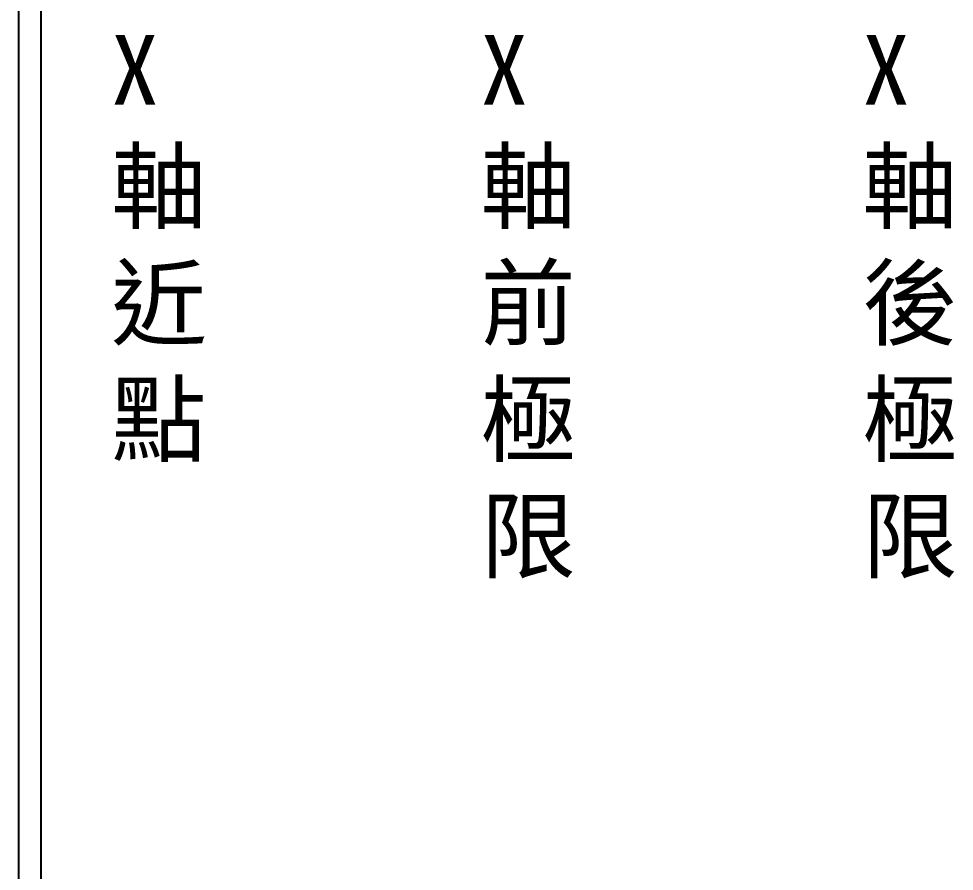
# Model space of a CAD drawing. Extents: x 278 to 565, y 282 to 486.
# Drawn here: x 278 to 330.2, y 329.2 to 376.8 of the extents above; entities that cross this region are included whole.
import ezdxf

# ---------------------------------------------------------------- set-up
doc = ezdxf.new("R2010")
doc.units = 0
doc.layers.add('圖框層', color=7, linetype='CONTINUOUS')
doc.layers.add('標尺寸層', color=3, linetype='CONTINUOUS')
doc.styles.add('CNS', font='romanc.shx', dxfattribs={"bigfont": 'chineset.shx'})

msp = doc.modelspace()

# ---------------------------------------------------------------- linework, layer by layer
at = {"layer": '圖框層', "color": 7}
for p, q in [((277.996, 281.655), (277.996, 485.625)), ((279.246, 282.905), (279.246, 484.375))]:
    msp.add_line(p, q, dxfattribs=at)

# ---------------------------------------------------------------- texts
at = {"layer": '標尺寸層', "color": 7, "char_height": 3.9, "width": 4.96081, "attachment_point": 1, "style": 'CNS'}
for s, insert in [('{\\fDFKai-SB|b0|i0|c136|p65;X軸近點}', (283.155, 375.889)), ('{\\fDFKai-SB|b0|i0|c136|p65;X軸前極限}', (303.765, 375.889)), ('{\\fDFKai-SB|b0|i0|c136|p65;X軸後極限}', (325.072, 375.889))]:
    msp.add_mtext(s, dxfattribs=dict(at, insert=insert))

doc.saveas('drawing.dxf')
